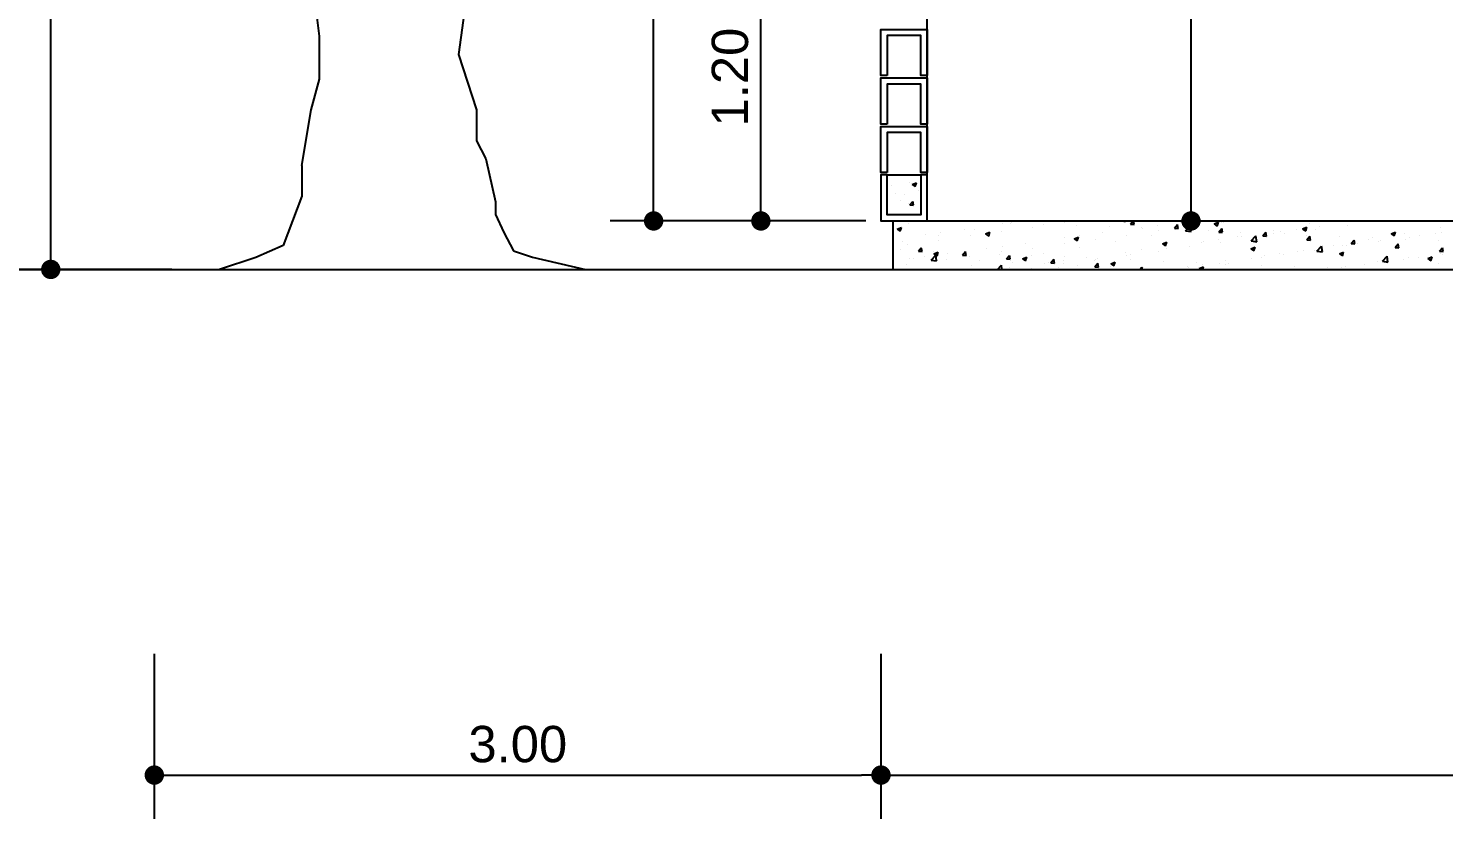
# Model space of a CAD drawing. Extents: x -7.8 to 27.4, y 2.6 to 15.1.
# Drawn here: x -1.89 to 3.95, y 2.58 to 5.84 of the extents above; entities that cross this region are included whole.
import ezdxf

# ---------------------------------------------------------------- set-up
doc = ezdxf.new("R2010")
doc.units = 0
doc.header["$LTSCALE"] = 0.01
doc.header["$PDSIZE"] = -5
doc.layers.get('0').update_dxf_attribs({"linetype": 'CONTINUOUS'})
doc.layers.get('DEFPOINTS').update_dxf_attribs({"linetype": 'CONTINUOUS'})
for name, color, linetype in [('ANOTAÇÕES', 142, 'CONTINUOUS'), ('CORTE', 7, 'CONTINUOUS'), ('FINO', 141, 'CONTINUOUS')]:
    doc.layers.add(name, color=color, linetype=linetype)
doc.styles.get("Standard").update_dxf_attribs({"font": 'arial.ttf'})
doc.dimstyles.get("Standard").update_dxf_attribs({"dimtxt": 0.15, "dimasz": 0.08, "dimexe": 0.18, "dimexo": 0.0625, "dimgap": 0.05, "dimtad": 1, "dimtoh": 1, "dimzin": 0, "dimblk": 'DOT', "dimcen": 0.09, "dimazin": 3, "dimtfac": 1, "dimtofl": 0, "dimtmove": 0, "dimatfit": 3})

# ---------------------------------------------------------------- blocks, each defined once
blk = doc.blocks.new('*X20')
at = {"layer": 'FINO'}
for p, q in [((1.7386, 5.0324), (1.7386, 5.0324)), ((1.7544, 5.0445), (1.7544, 5.0445)), ((1.7544, 5.0445), (1.7544, 5.0445)), ((1.7731, 5.0445), (1.7731, 5.0445)), ((1.7731, 5.0445), (1.7731, 5.0445)), ((1.7731, 5.0445), (1.7731, 5.0445)), ((1.7997, 5.0445), (1.7997, 5.0445)), ((1.7997, 5.0445), (1.7997, 5.0445)), ((1.8615, 5.0445), (1.8615, 5.0445)), ((1.8615, 5.0445), (1.8615, 5.0445)), ((1.8997, 5.0445), (1.8997, 5.0445)), ((1.8997, 5.0445), (1.8997, 5.0445)), ((1.8997, 5.0445), (1.8997, 5.0445)), ((1.9686, 5.0445), (1.9686, 5.0445)), ((1.9756, 5.0445), (1.9756, 5.0445)), ((1.9756, 5.0445), (1.9756, 5.0445)), ((2.0263, 5.0445), (2.0263, 5.0445)), ((2.0263, 5.0445), (2.0263, 5.0445)), ((2.0283, 5.0432), (2.0283, 5.0432)), ((2.1302, 5.0324), (2.1302, 5.0324)), ((2.1515, 5.0445), (2.1515, 5.0445)), ((2.1515, 5.0445), (2.1515, 5.0445)), ((2.1529, 5.0445), (2.1529, 5.0445)), ((2.1529, 5.0445), (2.1529, 5.0445)), ((2.1609, 5.0359), (2.1609, 5.0359)), ((2.1639, 5.0375), (2.1639, 5.0375)), ((2.1828, 5.0445), (2.1828, 5.0445)), ((2.1828, 5.0445), (2.1828, 5.0445)), ((2.1938, 5.0408), (2.1938, 5.0408)), ((2.2222, 5.0445), (2.2222, 5.0445)), ((2.2222, 5.0445), (2.2222, 5.0445)), ((2.2795, 5.0445), (2.2795, 5.0445)), ((2.2795, 5.0445), (2.2795, 5.0445)), ((2.2899, 5.0445), (2.2899, 5.0445)), ((2.2995, 5.0318), (2.2995, 5.0318)), ((2.3273, 5.0445), (2.3273, 5.0445)), ((2.3273, 5.0445), (2.3273, 5.0445)), ((2.3273, 5.0445), (2.3273, 5.0445)), ((2.3864, 5.0363), (2.3864, 5.0363)), ((2.4061, 5.0445), (2.4061, 5.0445)), ((2.4061, 5.0445), (2.4061, 5.0445)), ((2.4351, 5.0261), (2.4351, 5.0261)), ((2.5032, 5.0445), (2.5032, 5.0445)), ((2.5032, 5.0445), (2.5032, 5.0445)), ((2.5032, 5.0445), (2.5032, 5.0445)), ((2.5327, 5.0445), (2.5327, 5.0445)), ((2.5327, 5.0445), (2.5327, 5.0445)), ((2.6112, 5.0445), (2.6112, 5.0445)), ((2.6112, 5.0445), (2.6112, 5.0445)), ((2.6239, 5.0445), (2.6357, 5.0427)), ((2.6357, 5.0427), (2.6355, 5.0445)), ((2.6493, 5.0445), (2.6502, 5.0439)), ((2.6502, 5.0439), (2.6504, 5.0445)), ((2.6569, 5.0308), (2.6684, 5.0445)), ((2.6569, 5.0308), (2.6721, 5.0295)), ((2.6593, 5.0445), (2.6593, 5.0445)), ((2.6593, 5.0445), (2.6593, 5.0445)), ((2.6721, 5.0295), (2.6693, 5.0445)), ((2.6791, 5.0445), (2.6791, 5.0445)), ((2.6791, 5.0445), (2.6791, 5.0445)), ((2.6791, 5.0445), (2.6791, 5.0445)), ((2.7183, 5.0445), (2.7183, 5.0445)), ((2.7859, 5.0445), (2.7859, 5.0445)), ((2.7859, 5.0445), (2.7859, 5.0445)), ((2.8391, 5.0149), (2.8513, 5.0295)), ((2.8543, 5.0135), (2.8513, 5.0294)), ((2.855, 5.0445), (2.855, 5.0445)), ((2.855, 5.0445), (2.855, 5.0445)), ((2.855, 5.0445), (2.855, 5.0445)), ((2.8636, 5.0376), (2.8636, 5.0376)), ((2.9125, 5.0445), (2.9125, 5.0445)), ((2.9125, 5.0445), (2.9125, 5.0445)), ((2.9163, 5.0445), (2.9163, 5.0445)), ((2.9325, 5.0445), (2.9325, 5.0445)), ((2.9325, 5.0445), (2.9325, 5.0445)), ((3.0026, 5.0321), (3.0203, 5.0389)), ((3.0026, 5.0321), (3.0152, 5.0235)), ((3.0152, 5.0235), (3.0204, 5.0389)), ((3.0308, 5.0445), (3.0308, 5.0445)), ((3.0308, 5.0445), (3.0308, 5.0445)), ((3.0308, 5.0445), (3.0308, 5.0445)), ((3.0326, 5.0391), (3.0326, 5.0391)), ((3.0391, 5.0445), (3.0391, 5.0445)), ((3.0391, 5.0445), (3.0391, 5.0445)), ((3.0392, 5.0369), (3.0392, 5.0369)), ((3.0396, 5.0445), (3.0396, 5.0445)), ((3.1467, 5.0445), (3.1467, 5.0445)), ((3.1657, 5.0445), (3.1657, 5.0445)), ((3.1657, 5.0445), (3.1657, 5.0445)), ((3.2067, 5.0445), (3.2067, 5.0445)), ((3.2923, 5.0445), (3.2923, 5.0445)), ((3.2923, 5.0445), (3.2923, 5.0445)), ((3.3609, 5.0445), (3.3609, 5.0445)), ((3.3609, 5.0445), (3.3609, 5.0445)), ((3.3826, 5.0445), (3.3826, 5.0445)), ((3.3963, 5.032), (3.3963, 5.032)), ((3.4189, 5.0445), (3.4189, 5.0445)), ((3.4189, 5.0445), (3.4189, 5.0445)), ((3.4681, 5.0445), (3.4681, 5.0445)), ((3.5455, 5.0445), (3.5455, 5.0445)), ((3.5455, 5.0445), (3.5455, 5.0445)), ((3.5521, 5.0268), (3.5521, 5.0268)), ((3.5585, 5.0445), (3.5585, 5.0445)), ((3.5585, 5.0445), (3.5585, 5.0445)), ((3.5976, 5.0428), (3.5976, 5.0428)), ((3.6721, 5.0445), (3.6721, 5.0445)), ((3.6721, 5.0445), (3.6721, 5.0445)), ((3.7344, 5.0445), (3.7344, 5.0445)), ((3.7344, 5.0445), (3.7344, 5.0445)), ((3.7894, 5.0445), (3.7894, 5.0445)), ((3.7894, 5.0445), (3.7894, 5.0445)), ((3.7987, 5.0445), (3.7987, 5.0445)), ((3.7987, 5.0445), (3.7987, 5.0445)), ((3.8965, 5.0445), (3.8965, 5.0445)), ((3.9102, 5.0445), (3.9102, 5.0445)), ((3.9102, 5.0445), (3.9102, 5.0445)), ((3.9253, 5.0445), (3.9253, 5.0445)), ((3.9253, 5.0445), (3.9253, 5.0445)), ((1.677, 5.0251), (1.677, 5.0251)), ((1.677, 5.0251), (1.677, 5.0251)), ((1.677, 5.0251), (1.677, 5.0251)), ((1.677, 4.9958), (1.677, 4.9958)), ((1.677, 4.9958), (1.677, 4.9958)), ((1.677, 4.9851), (1.677, 4.9851)), ((1.677, 4.9851), (1.677, 4.9851)), ((1.677, 4.9851), (1.677, 4.9851)), ((1.677, 4.9727), (1.677, 4.9727)), ((1.677, 4.9727), (1.677, 4.9727)), ((1.694, 5.0112), (1.7118, 5.018)), ((1.6941, 5.0112), (1.7067, 5.0027)), ((1.7067, 5.0027), (1.7118, 5.018)), ((1.81, 4.9902), (1.81, 4.9902)), ((1.8646, 4.985), (1.8646, 4.985)), ((1.8736, 4.9986), (1.8736, 4.9986)), ((1.9698, 5.0113), (1.9698, 5.0113)), ((1.9957, 4.9831), (1.9957, 4.9831)), ((2.0127, 5.0105), (2.0127, 5.0105)), ((2.0591, 4.9908), (2.0769, 4.9977)), ((2.0591, 4.9908), (2.0717, 4.9823)), ((2.0717, 4.9823), (2.0769, 4.9977)), ((2.1261, 5.001), (2.1261, 5.001)), ((2.2544, 5.0173), (2.2544, 5.0173)), ((2.3836, 4.9744), (2.3836, 4.9744)), ((2.4241, 4.9705), (2.4419, 4.9773)), ((2.4241, 4.9705), (2.4368, 4.962)), ((2.4368, 4.962), (2.4419, 4.9773)), ((2.4472, 4.9827), (2.4472, 4.9827)), ((2.5137, 4.9697), (2.5137, 4.9697)), ((2.5434, 4.9954), (2.5434, 4.9954)), ((2.5707, 5.0203), (2.5707, 5.0203)), ((2.642, 4.9859), (2.642, 4.9859)), ((2.7038, 5.0165), (2.7038, 5.0165)), ((2.7063, 5.0146), (2.7063, 5.0146)), ((2.7429, 4.986), (2.7429, 4.986)), ((2.7674, 5.0249), (2.7674, 5.0249)), ((2.7739, 5.005), (2.7739, 5.005)), ((2.8391, 5.0149), (2.8542, 5.0135)), ((2.8419, 5.0089), (2.8419, 5.0089)), ((2.8842, 5.0042), (2.904, 5.0248)), ((2.8842, 5.0041), (2.9068, 5.0006)), ((2.891, 5.0115), (2.891, 5.0115)), ((2.9068, 5.0006), (2.904, 5.0248)), ((2.9043, 5.0229), (2.9043, 5.0229)), ((2.9775, 5.0031), (2.9775, 5.0031)), ((3.0208, 4.9669), (3.0208, 4.9669)), ((3.0212, 4.9989), (3.0335, 5.0135)), ((3.0213, 4.9989), (3.0364, 4.9976)), ((3.0365, 4.9976), (3.0335, 5.0135)), ((3.1, 4.9811), (3.1, 4.9811)), ((3.113, 4.9974), (3.113, 4.9974)), ((3.117, 4.9795), (3.117, 4.9795)), ((3.1553, 4.9621), (3.1751, 4.9827)), ((3.1614, 4.9736), (3.1614, 4.9736)), ((3.1779, 4.9586), (3.1751, 4.9827)), ((3.2034, 4.983), (3.2157, 4.9976)), ((3.2034, 4.983), (3.2186, 4.9817)), ((3.2187, 4.9816), (3.2157, 4.9976)), ((3.2481, 5.0065), (3.2481, 5.0065)), ((3.2486, 4.9917), (3.2486, 4.9917)), ((3.2774, 5.0007), (3.2774, 5.0007)), ((3.2919, 4.9915), (3.2919, 4.9915)), ((3.341, 5.009), (3.341, 5.009)), ((3.3676, 5.0117), (3.3854, 5.0186)), ((3.3676, 5.0117), (3.3802, 5.0032)), ((3.3802, 5.0032), (3.3854, 5.0186)), ((3.3842, 4.986), (3.3842, 4.986)), ((3.3856, 4.9671), (3.3979, 4.9816)), ((3.3856, 4.967), (3.4008, 4.9657)), ((3.4008, 4.9657), (3.3979, 4.9816)), ((3.4202, 5.0077), (3.4202, 5.0077)), ((3.4372, 5.0217), (3.4372, 5.0217)), ((3.5198, 4.9802), (3.5198, 4.9802)), ((3.6414, 4.9685), (3.6414, 4.9685)), ((3.6554, 4.9745), (3.6554, 4.9745)), ((3.7326, 4.9914), (3.7504, 4.9982)), ((3.7326, 4.9914), (3.7453, 4.9829)), ((3.7453, 4.9829), (3.7504, 4.9982)), ((3.7895, 4.9939), (3.7895, 4.9939)), ((3.791, 4.9688), (3.791, 4.9688)), ((3.8077, 4.9764), (3.8077, 4.9764)), ((3.851, 4.9848), (3.851, 4.9848)), ((3.9146, 4.9932), (3.9146, 4.9932)), ((3.9377, 5.0194), (3.9377, 5.0194)), ((3.9396, 4.9954), (3.9396, 4.9954)), ((1.677, 4.9444), (1.677, 4.9444)), ((1.677, 4.9444), (1.677, 4.9444)), ((1.677, 4.9444), (1.677, 4.9444)), ((1.7077, 4.9249), (1.7077, 4.9249)), ((1.7165, 4.9596), (1.7165, 4.9596)), ((1.7355, 4.9478), (1.7355, 4.9478)), ((1.7812, 4.9194), (1.7934, 4.934)), ((1.7812, 4.9194), (1.7964, 4.9181)), ((1.7964, 4.9181), (1.7935, 4.934)), ((1.8433, 4.9192), (1.8433, 4.9192)), ((1.8457, 4.9089), (1.8634, 4.9157)), ((1.8457, 4.9089), (1.8583, 4.9004)), ((1.8583, 4.9004), (1.8635, 4.9157)), ((1.8638, 4.9641), (1.8638, 4.9641)), ((1.903, 4.9111), (1.903, 4.9111)), ((1.9634, 4.9035), (1.9756, 4.9181)), ((1.9786, 4.9022), (1.9757, 4.9181)), ((1.9789, 4.9134), (1.9789, 4.9134)), ((2.0634, 4.9322), (2.0634, 4.9322)), ((2.123, 4.9165), (2.123, 4.9165)), ((2.127, 4.9406), (2.127, 4.9406)), ((2.2232, 4.9533), (2.2232, 4.9533)), ((2.2513, 4.9327), (2.2513, 4.9327)), ((2.2985, 4.9098), (2.2985, 4.9098)), ((2.3833, 4.9518), (2.3833, 4.9518)), ((2.4466, 4.9352), (2.4466, 4.9352)), ((2.5948, 4.9606), (2.5948, 4.9606)), ((2.637, 4.9163), (2.637, 4.9163)), ((2.7006, 4.9247), (2.7006, 4.9247)), ((2.7708, 4.9204), (2.7708, 4.9204)), ((2.7891, 4.9502), (2.8069, 4.957)), ((2.7891, 4.9501), (2.8018, 4.9416)), ((2.7968, 4.9374), (2.7968, 4.9374)), ((2.8018, 4.9416), (2.8069, 4.957)), ((2.8038, 4.9303), (2.8038, 4.9303)), ((2.9012, 4.9383), (2.9012, 4.9383)), ((2.9519, 4.9557), (2.9519, 4.9557)), ((2.9572, 4.9585), (2.9572, 4.9585)), ((3.0295, 4.9546), (3.0295, 4.9546)), ((3.1542, 4.9298), (3.172, 4.9366)), ((3.1542, 4.9298), (3.1668, 4.9213)), ((3.1553, 4.9621), (3.1779, 4.9586)), ((3.1668, 4.9213), (3.172, 4.9366)), ((3.2742, 4.9088), (3.2742, 4.9088)), ((3.3451, 4.9177), (3.3451, 4.9177)), ((3.3704, 4.9215), (3.3704, 4.9215)), ((3.4171, 4.9232), (3.4171, 4.9232)), ((3.4264, 4.9201), (3.4461, 4.9407)), ((3.4264, 4.92), (3.449, 4.9165)), ((3.449, 4.9166), (3.4461, 4.9407)), ((3.4933, 4.9431), (3.4933, 4.9431)), ((3.5192, 4.9095), (3.537, 4.9163)), ((3.5192, 4.9095), (3.5318, 4.9009)), ((3.5308, 4.9426), (3.5308, 4.9426)), ((3.5318, 4.9009), (3.537, 4.9163)), ((3.549, 4.9422), (3.549, 4.9422)), ((3.5678, 4.9511), (3.58, 4.9657)), ((3.5678, 4.9511), (3.583, 4.9498)), ((3.583, 4.9498), (3.5801, 4.9657)), ((3.5944, 4.951), (3.5944, 4.951)), ((3.6794, 4.9601), (3.6794, 4.9601)), ((3.6906, 4.9637), (3.6906, 4.9637)), ((3.75, 4.9352), (3.7622, 4.9498)), ((3.75, 4.9352), (3.7652, 4.9338)), ((3.7652, 4.9338), (3.7623, 4.9497)), ((3.9266, 4.963), (3.9266, 4.963)), ((3.9322, 4.9192), (3.9444, 4.9338)), ((3.9322, 4.9192), (3.9474, 4.9179)), ((3.9365, 4.9109), (3.9365, 4.9109)), ((3.9474, 4.9179), (3.9445, 4.9338)), ((1.677, 4.903), (1.677, 4.903)), ((1.677, 4.903), (1.677, 4.903)), ((1.677, 4.903), (1.677, 4.903)), ((1.677, 4.8813), (1.677, 4.8813)), ((1.677, 4.8813), (1.677, 4.8813)), ((1.677, 4.8638), (1.677, 4.8638)), ((1.677, 4.8638), (1.677, 4.8638)), ((1.7324, 4.8633), (1.7324, 4.8633)), ((1.7432, 4.8901), (1.7432, 4.8901)), ((1.7612, 4.8908), (1.7612, 4.8908)), ((1.8068, 4.8984), (1.8068, 4.8984)), ((1.8336, 4.8829), (1.8533, 4.9035)), ((1.8336, 4.8828), (1.8562, 4.8793)), ((1.8562, 4.8793), (1.8533, 4.9035)), ((1.8607, 4.8795), (1.8607, 4.8795)), ((1.8968, 4.8851), (1.8968, 4.8851)), ((1.9634, 4.9035), (1.9786, 4.9022)), ((1.9926, 4.8986), (1.9926, 4.8986)), ((2.0022, 4.8589), (2.0022, 4.8589)), ((2.0324, 4.8793), (2.0324, 4.8793)), ((2.1082, 4.8445), (2.1244, 4.8614)), ((2.1144, 4.9077), (2.1144, 4.9077)), ((2.1264, 4.8445), (2.1244, 4.8614)), ((2.1456, 4.8876), (2.1578, 4.9022)), ((2.1456, 4.8876), (2.1608, 4.8862)), ((2.1504, 4.8843), (2.1504, 4.8843)), ((2.1564, 4.8531), (2.1564, 4.8531)), ((2.1608, 4.8862), (2.1579, 4.9021)), ((2.168, 4.8736), (2.168, 4.8736)), ((2.2107, 4.8886), (2.2285, 4.8954)), ((2.2107, 4.8886), (2.2233, 4.88)), ((2.2233, 4.88), (2.2285, 4.8954)), ((2.25, 4.902), (2.25, 4.902)), ((2.3036, 4.8679), (2.3036, 4.8679)), ((2.3168, 4.8742), (2.3168, 4.8742)), ((2.3278, 4.8716), (2.34, 4.8862)), ((2.3278, 4.8716), (2.3429, 4.8703)), ((2.343, 4.8703), (2.34, 4.8862)), ((2.3594, 4.854), (2.3594, 4.854)), ((2.3802, 4.8672), (2.3802, 4.8672)), ((2.3804, 4.8826), (2.3804, 4.8826)), ((2.3856, 4.8963), (2.3856, 4.8963)), ((2.4392, 4.8621), (2.4392, 4.8621)), ((2.4766, 4.8952), (2.4766, 4.8952)), ((2.5075, 4.8794), (2.5075, 4.8794)), ((2.5099, 4.8557), (2.5222, 4.8703)), ((2.5099, 4.8557), (2.5251, 4.8544)), ((2.5106, 4.8851), (2.5106, 4.8851)), ((2.5212, 4.8905), (2.5212, 4.8905)), ((2.5252, 4.8543), (2.5222, 4.8703)), ((2.5748, 4.8564), (2.5748, 4.8564)), ((2.5757, 4.8682), (2.5935, 4.8751)), ((2.5757, 4.8682), (2.5884, 4.8597)), ((2.5884, 4.8597), (2.5935, 4.8751)), ((2.6389, 4.9014), (2.6389, 4.9014)), ((2.6556, 4.9048), (2.6556, 4.9048)), ((2.6568, 4.8848), (2.6568, 4.8848)), ((2.6961, 4.8445), (2.7044, 4.8543)), ((2.7062, 4.8445), (2.7044, 4.8543)), ((2.7104, 4.8507), (2.7104, 4.8507)), ((2.7924, 4.8791), (2.7924, 4.8791)), ((2.8904, 4.8583), (2.8904, 4.8583)), ((2.8981, 4.8537), (2.8981, 4.8537)), ((2.928, 4.8733), (2.928, 4.8733)), ((2.9408, 4.8479), (2.9585, 4.8547)), ((2.954, 4.8667), (2.954, 4.8667)), ((2.9551, 4.8445), (2.9586, 4.8547)), ((3.0264, 4.87), (3.0264, 4.87)), ((3.0489, 4.8668), (3.0489, 4.8668)), ((3.0502, 4.8794), (3.0502, 4.8794)), ((3.0636, 4.8676), (3.0636, 4.8676)), ((3.1584, 4.889), (3.1584, 4.889)), ((3.197, 4.8922), (3.197, 4.8922)), ((3.1992, 4.8619), (3.1992, 4.8619)), ((3.2106, 4.9005), (3.2106, 4.9005)), ((3.2888, 4.9069), (3.2888, 4.9069)), ((3.3348, 4.8562), (3.3348, 4.8562)), ((3.4704, 4.8504), (3.4704, 4.8504)), ((3.5275, 4.8508), (3.5275, 4.8508)), ((3.5459, 4.8577), (3.5459, 4.8577)), ((3.6237, 4.8635), (3.6237, 4.8635)), ((3.6763, 4.8756), (3.6763, 4.8756)), ((3.6974, 4.878), (3.7172, 4.8986)), ((3.6975, 4.878), (3.72, 4.8745)), ((3.72, 4.8745), (3.7172, 4.8986)), ((3.7842, 4.8846), (3.7842, 4.8846)), ((3.8046, 4.8918), (3.8046, 4.8918)), ((3.8477, 4.893), (3.8477, 4.893)), ((3.8842, 4.8891), (3.902, 4.896)), ((3.8842, 4.8891), (3.8969, 4.8806)), ((3.8969, 4.8806), (3.902, 4.8959)), ((3.9272, 4.8678), (3.9272, 4.8678)), ((3.9439, 4.9056), (3.9439, 4.9056)), ((1.7073, 4.8445), (1.7073, 4.8445)), ((1.7079, 4.8445), (1.7079, 4.8445)), ((1.7079, 4.8445), (1.7079, 4.8445)), ((1.7079, 4.8445), (1.7079, 4.8445)), ((1.815, 4.8445), (1.815, 4.8445)), ((1.8339, 4.8445), (1.8339, 4.8445)), ((1.9221, 4.8445), (1.9221, 4.8445)), ((1.9221, 4.8445), (1.9221, 4.8445)), ((1.9605, 4.8445), (1.9605, 4.8445)), ((2.018, 4.8445), (2.018, 4.8445)), ((2.018, 4.8445), (2.018, 4.8445)), ((2.0292, 4.8445), (2.0292, 4.8445)), ((2.0292, 4.8445), (2.0292, 4.8445)), ((2.0292, 4.8445), (2.0292, 4.8445)), ((2.0871, 4.8445), (2.0871, 4.8445)), ((2.0913, 4.8445), (2.0913, 4.8445)), ((2.1364, 4.8445), (2.1364, 4.8445)), ((2.1938, 4.8445), (2.1938, 4.8445)), ((2.1938, 4.8445), (2.1938, 4.8445)), ((2.2137, 4.8445), (2.2137, 4.8445)), ((2.2435, 4.8445), (2.2435, 4.8445)), ((2.2483, 4.8482), (2.2483, 4.8482)), ((2.3403, 4.8445), (2.3403, 4.8445)), ((2.3506, 4.8445), (2.3506, 4.8445)), ((2.3506, 4.8445), (2.3506, 4.8445)), ((2.3697, 4.8445), (2.3697, 4.8445)), ((2.4577, 4.8445), (2.4577, 4.8445)), ((2.4577, 4.8445), (2.4577, 4.8445)), ((2.4577, 4.8445), (2.4577, 4.8445)), ((2.4669, 4.8445), (2.4669, 4.8445)), ((2.5456, 4.8445), (2.5456, 4.8445)), ((2.5648, 4.8445), (2.5648, 4.8445)), ((2.5935, 4.8445), (2.5935, 4.8445)), ((2.6719, 4.8445), (2.6719, 4.8445)), ((2.6719, 4.8445), (2.6719, 4.8445)), ((2.7201, 4.8445), (2.7201, 4.8445)), ((2.7215, 4.8445), (2.7215, 4.8445)), ((2.779, 4.8445), (2.779, 4.8445)), ((2.779, 4.8445), (2.779, 4.8445)), ((2.779, 4.8445), (2.779, 4.8445)), ((2.7854, 4.8445), (2.7854, 4.8445)), ((2.7854, 4.8445), (2.7854, 4.8445)), ((2.846, 4.845), (2.846, 4.845)), ((2.8467, 4.8445), (2.8467, 4.8445)), ((2.8861, 4.8445), (2.8861, 4.8445)), ((2.8861, 4.8445), (2.8861, 4.8445)), ((2.8861, 4.8445), (2.8861, 4.8445)), ((2.8973, 4.8445), (2.8973, 4.8445)), ((2.9408, 4.8479), (2.9458, 4.8445)), ((2.9733, 4.8445), (2.9733, 4.8445)), ((2.9733, 4.8445), (2.9733, 4.8445)), ((2.9932, 4.8445), (2.9932, 4.8445)), ((3.0999, 4.8445), (3.0999, 4.8445)), ((3.0999, 4.8445), (3.0999, 4.8445)), ((3.1003, 4.8445), (3.1003, 4.8445)), ((3.1003, 4.8445), (3.1003, 4.8445)), ((3.2074, 4.8445), (3.2074, 4.8445)), ((3.2074, 4.8445), (3.2074, 4.8445)), ((3.2074, 4.8445), (3.2074, 4.8445)), ((3.2265, 4.8445), (3.2265, 4.8445)), ((3.2265, 4.8445), (3.2265, 4.8445)), ((3.3145, 4.8445), (3.3145, 4.8445)), ((3.3531, 4.8445), (3.3531, 4.8445)), ((3.3531, 4.8445), (3.3531, 4.8445)), ((3.4216, 4.8445), (3.4216, 4.8445)), ((3.4216, 4.8445), (3.4216, 4.8445)), ((3.4795, 4.8445), (3.4795, 4.8445)), ((3.4795, 4.8445), (3.4795, 4.8445)), ((3.4795, 4.8445), (3.4795, 4.8445)), ((3.4797, 4.8445), (3.4797, 4.8445)), ((3.4797, 4.8445), (3.4797, 4.8445)), ((3.5287, 4.8445), (3.5287, 4.8445)), ((3.5287, 4.8445), (3.5287, 4.8445)), ((3.6059, 4.8447), (3.6059, 4.8447)), ((3.6063, 4.8445), (3.6063, 4.8445)), ((3.6063, 4.8445), (3.6063, 4.8445)), ((3.6358, 4.8445), (3.6358, 4.8445)), ((3.6358, 4.8445), (3.6358, 4.8445)), ((3.6358, 4.8445), (3.6358, 4.8445)), ((3.7429, 4.8445), (3.7429, 4.8445)), ((3.85, 4.8445), (3.85, 4.8445)), ((3.85, 4.8445), (3.85, 4.8445))]:
    blk.add_line(p, q, dxfattribs=at)
blk = doc.blocks.new('*X21')
at = {"layer": 'FINO'}
for p, q in [((1.652, 5.2125), (1.652, 5.2125)), ((1.652, 5.2125), (1.652, 5.2125)), ((1.652, 5.2125), (1.652, 5.2125)), ((1.652, 5.2023), (1.652, 5.2023)), ((1.652, 5.2023), (1.652, 5.2023)), ((1.652, 5.2023), (1.652, 5.2023)), ((1.7281, 5.2345), (1.7281, 5.2345)), ((1.7281, 5.2345), (1.7281, 5.2345)), ((1.7281, 5.2345), (1.7281, 5.2345)), ((1.7448, 5.2015), (1.7448, 5.2015)), ((1.7558, 5.1954), (1.7736, 5.2022)), ((1.7682, 5.2345), (1.7682, 5.2345)), ((1.7682, 5.2345), (1.7682, 5.2345)), ((1.7682, 5.2345), (1.7682, 5.2345)), ((1.7685, 5.1868), (1.7736, 5.2022)), ((1.7878, 5.2345), (1.7878, 5.2345)), ((1.7878, 5.2345), (1.7878, 5.2345)), ((1.652, 5.1798), (1.652, 5.1798)), ((1.652, 5.1798), (1.652, 5.1798)), ((1.652, 5.1798), (1.652, 5.1798)), ((1.652, 5.1522), (1.652, 5.1522)), ((1.652, 5.1522), (1.652, 5.1522)), ((1.652, 5.1522), (1.652, 5.1522)), ((1.6721, 5.1895), (1.6721, 5.1895)), ((1.6871, 5.1568), (1.6871, 5.1568)), ((1.7256, 5.1554), (1.7256, 5.1554)), ((1.7559, 5.1954), (1.7685, 5.1868)), ((1.7833, 5.1695), (1.7833, 5.1695)), ((1.792, 5.1706), (1.792, 5.1706)), ((1.792, 5.1556), (1.792, 5.1556)), ((1.792, 5.1556), (1.792, 5.1556)), ((1.652, 5.1303), (1.652, 5.1303)), ((1.652, 5.1303), (1.652, 5.1303)), ((1.652, 5.1303), (1.652, 5.1303)), ((1.652, 5.1217), (1.652, 5.1217)), ((1.652, 5.1217), (1.652, 5.1217)), ((1.7067, 5.1297), (1.7067, 5.1297)), ((1.7417, 5.1169), (1.7417, 5.1169)), ((1.746, 5.1105), (1.7582, 5.1251)), ((1.746, 5.1105), (1.7611, 5.1092)), ((1.7612, 5.1092), (1.7582, 5.1251)), ((1.792, 5.1131), (1.792, 5.1131)), ((1.6798, 5.0695), (1.6798, 5.0695)), ((1.6798, 5.0695), (1.6798, 5.0695)), ((1.6798, 5.0695), (1.6798, 5.0695)), ((1.7179, 5.0695), (1.7179, 5.0695)), ((1.7179, 5.0695), (1.7179, 5.0695)), ((1.7339, 5.0695), (1.7339, 5.0695)), ((1.7676, 5.0739), (1.7676, 5.0739)), ((1.7724, 5.0695), (1.7724, 5.0695)), ((1.7869, 5.0695), (1.7869, 5.0695)), ((1.792, 5.0793), (1.792, 5.0793)), ((1.792, 5.0734), (1.792, 5.0734)), ((1.792, 5.0734), (1.792, 5.0734))]:
    blk.add_line(p, q, dxfattribs=at)
blk = doc.blocks.new('_DOT')
at = {"color": 0, "linetype": 'BYBLOCK'}
blk.add_line((-0.5, 0), (-1, 0), dxfattribs=at)
at = {"color": 0, "linetype": 'BYBLOCK', "const_width": 0.5}
blk.add_lwpolyline([(-0.25, 0, 1), (0.25, 0, 1)], format="xyb", close=True, dxfattribs=at)
blk = doc.blocks.new('*D13')
at = {"layer": 'ANOTAÇÕES', "color": 0}
for p, q in [((1.5645, 6.2445), (0.9511, 6.2445)), ((1.1311, 5.1245), (1.1311, 6.1645)), ((1.5645, 5.0445), (0.9511, 5.0445))]:
    blk.add_line(p, q, dxfattribs=at)
at = {"layer": 'DEFPOINTS', "color": 0}
for p in [(1.1311, 6.2445), (1.627, 6.2445), (1.627, 5.0445)]:
    blk.add_point(p, dxfattribs=at)
at = {"layer": 'ANOTAÇÕES', "color": 0, "xscale": 0.08, "yscale": 0.08, "zscale": 0.08}
for p, rotation in [((1.1311, 6.2445), 90), ((1.1311, 5.0445), 270)]:
    blk.add_blockref('_DOT', p, dxfattribs=dict(at, rotation=rotation))
at = {"layer": 'ANOTAÇÕES', "color": 0, "linetype": 'CONTINUOUS'}
blk.add_text('1.20', height=0.15, rotation=90, dxfattribs=at).set_placement((1.0782, 5.4342))
blk = doc.blocks.new('*D15')
at = {"layer": 'ANOTAÇÕES', "color": 0}
for p, q in [((1.1883, 8.8453), (0.5083, 8.8453)), ((0.6883, 5.1245), (0.6883, 8.7653)), ((1.1883, 5.0445), (0.5083, 5.0445))]:
    blk.add_line(p, q, dxfattribs=at)
at = {"layer": 'DEFPOINTS', "color": 0}
for p in [(0.6883, 8.8453), (1.8171, 8.8453), (1.627, 5.0445)]:
    blk.add_point(p, dxfattribs=at)
at = {"layer": 'ANOTAÇÕES', "color": 0, "xscale": 0.08, "yscale": 0.08, "zscale": 0.08}
for p, rotation in [((0.6883, 8.8453), 90), ((0.6883, 5.0445), 270)]:
    blk.add_blockref('_DOT', p, dxfattribs=dict(at, rotation=rotation))
at = {"layer": 'ANOTAÇÕES', "color": 0, "linetype": 'CONTINUOUS'}
blk.add_text('3.80', height=0.15, rotation=90, dxfattribs=at).set_placement((0.6354, 6.7416))
blk = doc.blocks.new('*D16')
at = {"layer": 'ANOTAÇÕES', "color": 0}
for p, q in [((-1.4355, 9.3452), (-1.9805, 9.3452)), ((-1.8005, 4.9245), (-1.8005, 9.2652)), ((-1.3005, 4.8445), (-1.9805, 4.8445))]:
    blk.add_line(p, q, dxfattribs=at)
at = {"layer": 'DEFPOINTS', "color": 0}
for p in [(-1.8005, 9.3452), (-1.373, 9.3452), (1.677, 4.8445)]:
    blk.add_point(p, dxfattribs=at)
at = {"layer": 'ANOTAÇÕES', "color": 0, "xscale": 0.08, "yscale": 0.08, "zscale": 0.08}
for p, rotation in [((-1.8005, 9.3452), 90), ((-1.8005, 4.8445), 270)]:
    blk.add_blockref('_DOT', p, dxfattribs=dict(at, rotation=rotation))
at = {"layer": 'ANOTAÇÕES', "color": 0, "linetype": 'CONTINUOUS'}
blk.add_text('4.50', height=0.15, rotation=90, dxfattribs=at).set_placement((-1.8534, 6.8946))
blk = doc.blocks.new('*D17')
at = {"layer": 'ANOTAÇÕES', "color": 0}
for p, q in [((-1.373, 3.2577), (-1.373, 2.5777)), ((1.627, 3.2577), (1.627, 2.5777)), ((-1.293, 2.7577), (1.547, 2.7577))]:
    blk.add_line(p, q, dxfattribs=at)
at = {"layer": 'DEFPOINTS', "color": 0}
for p in [(-1.373, 9.3452), (1.627, 8.5947), (1.627, 2.7577)]:
    blk.add_point(p, dxfattribs=at)
at = {"layer": 'ANOTAÇÕES', "color": 0, "xscale": 0.08, "yscale": 0.08, "zscale": 0.08, "rotation": 180}
blk.add_blockref('_DOT', (-1.373, 2.7577), dxfattribs=at)
at = {"layer": 'ANOTAÇÕES', "color": 0, "xscale": 0.08, "yscale": 0.08, "zscale": 0.08}
blk.add_blockref('_DOT', (1.627, 2.7577), dxfattribs=at)
at = {"layer": 'ANOTAÇÕES', "color": 0, "linetype": 'CONTINUOUS'}
blk.add_text('3.00', height=0.15, dxfattribs=at).set_placement((-0.0763, 2.8107))
blk = doc.blocks.new('*D18')
at = {"layer": 'ANOTAÇÕES', "color": 0}
for p, q in [((1.627, 3.2577), (1.627, 2.5777)), ((16.627, 3.2577), (16.627, 2.5777)), ((1.707, 2.7577), (16.547, 2.7577))]:
    blk.add_line(p, q, dxfattribs=at)
at = {"layer": 'DEFPOINTS', "color": 0}
for p in [(1.627, 8.5947), (16.627, 7.8447), (16.627, 2.7577)]:
    blk.add_point(p, dxfattribs=at)
at = {"layer": 'ANOTAÇÕES', "color": 0, "xscale": 0.08, "yscale": 0.08, "zscale": 0.08, "rotation": 180}
blk.add_blockref('_DOT', (1.627, 2.7577), dxfattribs=at)
at = {"layer": 'ANOTAÇÕES', "color": 0, "xscale": 0.08, "yscale": 0.08, "zscale": 0.08}
blk.add_blockref('_DOT', (16.627, 2.7577), dxfattribs=at)
at = {"layer": 'ANOTAÇÕES', "color": 0, "linetype": 'CONTINUOUS'}
blk.add_text('15.00', height=0.15, dxfattribs=at).set_placement((8.8584, 2.8106))
blk = doc.blocks.new('*D19')
at = {"layer": 'ANOTAÇÕES', "color": 0}
for p, q in [((2.4068, 8.3897), (3.0868, 8.3897)), ((2.9068, 5.1245), (2.9068, 8.3097)), ((2.4068, 5.0445), (3.0868, 5.0445))]:
    blk.add_line(p, q, dxfattribs=at)
at = {"layer": 'DEFPOINTS', "color": 0}
for p in [(1.722, 8.3897), (2.9068, 8.3897), (1.817, 5.0445)]:
    blk.add_point(p, dxfattribs=at)
at = {"layer": 'ANOTAÇÕES', "color": 0, "xscale": 0.08, "yscale": 0.08, "zscale": 0.08}
for p, rotation in [((2.9068, 8.3897), 90), ((2.9068, 5.0445), 270)]:
    blk.add_blockref('_DOT', p, dxfattribs=dict(at, rotation=rotation))
at = {"layer": 'ANOTAÇÕES', "color": 0, "linetype": 'CONTINUOUS'}
blk.add_text('3.35', height=0.15, rotation=90, dxfattribs=at).set_placement((2.8538, 6.513))

msp = doc.modelspace()

# ---------------------------------------------------------------- linework, layer by layer
for p, q in [((1.817, 5.0445), (1.817, 6.2345)), ((1.652, 5.2345), (1.792, 5.2345))]:
    msp.add_line(p, q)
at = {"layer": 'CORTE'}
for p, q in [((1.627, 5.0445), (16.627, 5.0445)), ((1.677, 4.8445), (1.677, 5.0445)), ((-6.7023, 4.8445), (16.627, 4.8445))]:
    msp.add_line(p, q, dxfattribs=at)
for points in [[(1.652, 5.6445), (1.627, 5.6445), (1.627, 5.8345), (1.817, 5.8345), (1.817, 5.6445), (1.792, 5.6445), (1.792, 5.8095), (1.652, 5.8095)], [(1.652, 5.4445), (1.627, 5.4445), (1.627, 5.6345), (1.817, 5.6345), (1.817, 5.4445), (1.792, 5.4445), (1.792, 5.6095), (1.652, 5.6095)], [(1.652, 5.2445), (1.627, 5.2445), (1.627, 5.4345), (1.817, 5.4345), (1.817, 5.2445), (1.792, 5.2445), (1.792, 5.4095), (1.652, 5.4095)], [(1.652, 5.2345), (1.627, 5.2345), (1.627, 5.0445), (1.817, 5.0445), (1.817, 5.2345), (1.792, 5.2345), (1.792, 5.0695), (1.652, 5.0695)]]:
    msp.add_lwpolyline(points, close=True, dxfattribs=at)
at = {"layer": 'FINO'}
for p, q in [((-0.6907, 5.8066), (-0.7258, 6.0846)), ((-0.0828, 5.9836), (-0.1172, 5.7316)), ((-0.6905, 5.6299), (-0.6907, 5.8066)), ((-0.1172, 5.7316), (-0.0431, 5.5029)), ((-0.7251, 5.5025), (-0.6905, 5.6299)), ((-0.7639, 5.2737), (-0.7251, 5.5025)), ((-0.0431, 5.5029), (-0.0429, 5.3755)), ((-0.0429, 5.3755), (-0.0038, 5.3002)), ((-0.7639, 5.2737), (-0.7637, 5.1463)), ((-0.0038, 5.3002), (0.0356, 5.1236)), ((-0.7637, 5.1463), (-0.8417, 4.9435)), ((0.0356, 5.1236), (0.0356, 5.0714)), ((0.0356, 5.0714), (0.0705, 4.9962)), ((0.0705, 4.9962), (0.1097, 4.9209)), ((-0.8417, 4.9435), (-0.9545, 4.8942)), ((0.1097, 4.9209), (0.1879, 4.8949)), ((-0.9545, 4.8942), (-1.1034, 4.8445)), ((0.1879, 4.8949), (0.4068, 4.8445))]:
    msp.add_line(p, q, dxfattribs=at)

# ---------------------------------------------------------------- block references
for name in ['*X21', '*X20']:
    msp.add_blockref(name, (0, 0), dxfattribs=at)

# ---------------------------------------------------------------- dimensions: what is measured, and where the dimension line sits
at = {"layer": 'ANOTAÇÕES'}
for base, p1, p2, picture, middle in [((-1.8005, 9.3452), (1.677, 4.8445), (-1.373, 9.3452), '*D16', (-1.9271, 7.0949)), ((0.6883, 8.8453), (1.627, 5.0445), (1.8171, 8.8453), '*D15', (0.5617, 6.9449)), ((2.9068, 8.3897), (1.817, 5.0445), (1.722, 8.3897), '*D19', (2.7801, 6.7171)), ((1.1311, 6.2445), (1.627, 5.0445), (1.627, 6.2445), '*D13', (1.0045, 5.6445))]:
    dim = msp.add_linear_dim(base=base, p1=p1, p2=p2, angle=90, dimstyle='STANDARD', dxfattribs=at)
    dim.commit()
    dim.dimension.update_dxf_attribs({"geometry": picture, "text_midpoint": middle})
for base, p1, p2, picture, middle in [((1.627, 2.7577), (-1.373, 9.3452), (1.627, 8.5947), '*D17', (0.127, 2.8844)), ((16.627, 2.7577), (1.627, 8.5947), (16.627, 7.8447), '*D18', (9.127, 2.8843))]:
    dim = msp.add_linear_dim(base=base, p1=p1, p2=p2, dimstyle='STANDARD', dxfattribs=at)
    dim.commit()
    dim.dimension.update_dxf_attribs({"geometry": picture, "text_midpoint": middle})

doc.saveas('drawing.dxf')
